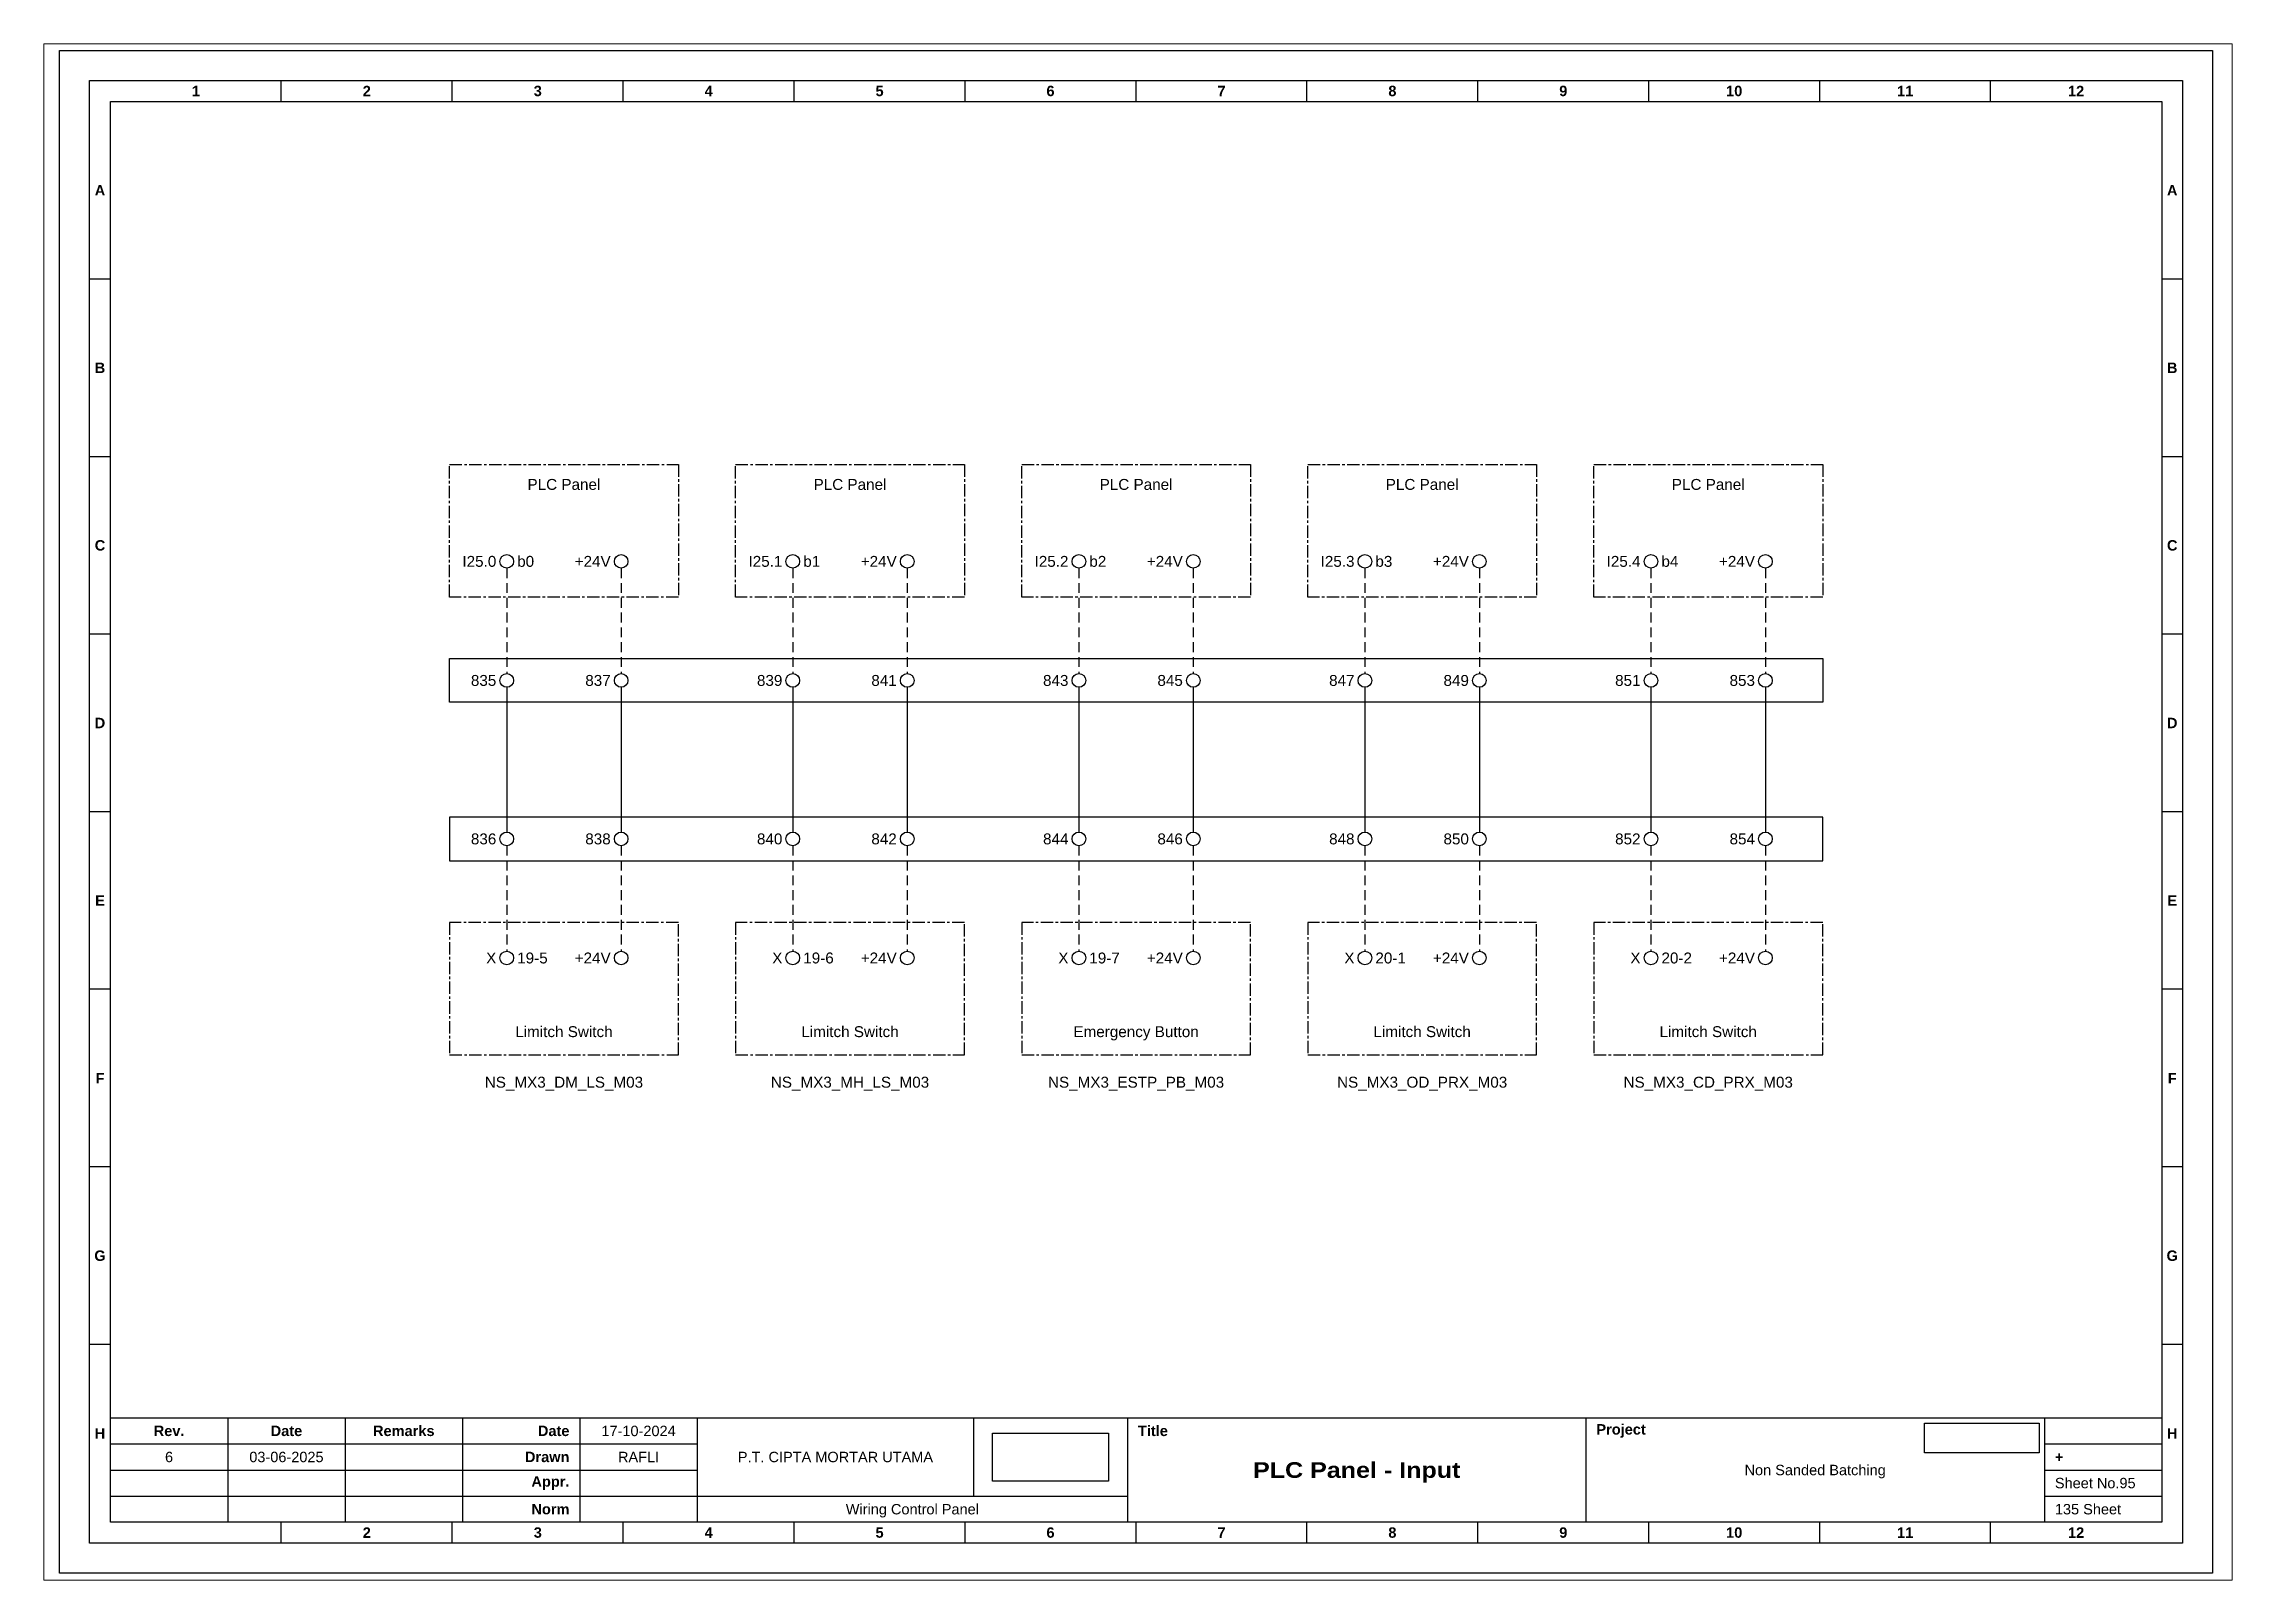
# Paper-space layout '95' of a CAD drawing. Header units: millimetres. Extents: x 0 to 291, y 0 to 204.
# The model-space entities are those that its viewports show. They can reach past a viewport. Long polylines and large blocks are cut down to what shows.
import ezdxf
from ezdxf.enums import TextEntityAlignment as Align

# ---------------------------------------------------------------- set-up
doc = ezdxf.new("R2010")
doc.units = ezdxf.units.MM
doc.linetypes.add('CENTER', pattern=[50.8, 31.75, -6.35, 6.35, -6.35])
doc.linetypes.add('HIDDEN', pattern=[9.525, 6.35, -3.175])
doc.layers.add('MU', color=7, linetype='Continuous', true_color=0xfefefe)
doc.styles.add('Bold', font='ariblk.ttf', dxfattribs={"height": 25.4})
doc.styles.get("Standard").update_dxf_attribs({"font": 'arial.ttf'})
picture_1 = doc.add_image_def('image1.png', size_in_pixel=(2048, 847))
picture_2 = doc.add_image_def('image2.png', size_in_pixel=(2092, 542))

# ---------------------------------------------------------------- blocks, each defined once
blk = doc.blocks.new('KOP MU PROJECT')
at = {"color": 6, "ltscale": 50}
for p, q in [((27.74, 184.05), (27.74, 186.66)), ((49.13, 184.05), (49.13, 186.66)), ((70.51, 184.05), (70.51, 186.66)), ((91.89, 184.05), (91.89, 186.66)), ((113.27, 184.05), (113.27, 186.66)), ((134.66, 184.05), (134.66, 186.66)), ((156.04, 184.05), (156.04, 186.66)), ((177.42, 184.05), (177.42, 186.66)), ((198.8, 184.05), (198.8, 186.66)), ((220.19, 184.05), (220.19, 186.66)), ((241.57, 184.05), (241.57, 186.66)), ((6.36, 161.84), (3.75, 161.84)), ((265.59, 161.84), (262.98, 161.84)), ((6.36, 139.63), (3.75, 139.63)), ((265.59, 139.63), (262.98, 139.63)), ((6.36, 117.42), (3.75, 117.42)), ((265.59, 117.42), (262.98, 117.42)), ((6.36, 95.22), (3.75, 95.22)), ((265.59, 95.22), (262.98, 95.22)), ((6.36, 73.01), (3.75, 73.01)), ((265.59, 73.01), (262.98, 73.01)), ((6.36, 50.8), (3.75, 50.8)), ((265.59, 50.8), (262.98, 50.8)), ((6.36, 28.59), (3.75, 28.59)), ((265.59, 28.59), (262.98, 28.59)), ((27.74, 3.75), (27.74, 6.36)), ((49.13, 3.75), (49.13, 6.36)), ((70.51, 3.75), (70.51, 6.36)), ((91.89, 3.75), (91.89, 6.36)), ((113.27, 3.75), (113.27, 6.36)), ((134.66, 3.75), (134.66, 6.36)), ((156.04, 3.75), (156.04, 6.36)), ((177.42, 3.75), (177.42, 6.36)), ((198.8, 3.75), (198.8, 6.36)), ((220.19, 3.75), (220.19, 6.36)), ((241.57, 3.75), (241.57, 6.36))]:
    blk.add_line(p, q, dxfattribs=at)
at = {"ltscale": 50}
for p, q in [((6.36, 19.41), (262.98, 19.41)), ((21.04, 19.41), (21.04, 6.36)), ((35.72, 19.41), (35.72, 6.36)), ((50.41, 19.41), (50.41, 6.36)), ((65.09, 19.41), (65.09, 6.36)), ((79.77, 19.41), (79.77, 6.36)), ((114.35, 19.41), (114.35, 9.62)), ((133.6, 19.41), (133.6, 6.36)), ((190.95, 19.41), (190.95, 6.36)), ((248.3, 19.41), (248.3, 6.36)), ((6.36, 16.15), (79.77, 16.15)), ((248.3, 16.15), (262.98, 16.15)), ((6.36, 12.89), (79.77, 12.89)), ((248.3, 12.89), (262.98, 12.89)), ((6.36, 9.62), (133.6, 9.62)), ((248.3, 9.62), (262.98, 9.62))]:
    blk.add_line(p, q, dxfattribs=at)
at = {"color": 1, "ltscale": 50}
blk.add_lwpolyline([(269.34, 0), (0, 0), (0, 190.41), (269.34, 190.41)], close=True, dxfattribs=at)
at = {"color": 6, "ltscale": 50}
for points in [[(265.59, 3.75), (3.75, 3.75), (3.75, 186.66), (265.59, 186.66)], [(262.98, 6.36), (6.36, 6.36), (6.36, 184.05), (262.98, 184.05)]]:
    blk.add_lwpolyline(points, close=True, dxfattribs=at)
at = {"ltscale": 50, "char_height": 1.305, "attachment_point": 4}
for s, width, heights, insert in [('\\pxqc;{\\fArial|b1|i0|c0|p34;1}', 21.3825, [2.51], (6.36, 185.36)), ('\\pxqc;{\\fArial|b1|i0|c0|p34;2}', 21.3825, [2.51], (27.74, 185.36)), ('\\pxqc;{\\fArial|b1|i0|c0|p34;3}', 21.3825, [2.51], (49.13, 185.36)), ('\\pxqc;{\\fArial|b1|i0|c0|p34;4}', 21.3825, [2.51], (70.51, 185.36)), ('\\pxqc;{\\fArial|b1|i0|c0|p34;5}', 21.3825, [2.51], (91.89, 185.36)), ('\\pxqc;{\\fArial|b1|i0|c0|p34;6}', 21.3825, [2.51], (113.27, 185.36)), ('\\pxqc;{\\fArial|b1|i0|c0|p34;7}', 21.3825, [2.51], (134.66, 185.36)), ('\\pxqc;{\\fArial|b1|i0|c0|p34;8}', 21.3825, [2.51], (156.04, 185.36)), ('\\pxqc;{\\fArial|b1|i0|c0|p34;9}', 21.3825, [2.51], (177.42, 185.36)), ('\\pxqc;{\\fArial|b1|i0|c0|p34;10}', 21.3825, [2.51], (198.8, 185.36)), ('\\pxqc;{\\fArial|b1|i0|c0|p34;11}', 21.3825, [2.51], (220.19, 185.36)), ('\\pxqc;{\\fArial|b1|i0|c0|p34;12}', 21.3825, [2.51], (241.57, 185.36)), ('\\pxqc;{\\fArial|b1|i0|c0|p34;A}', 2.61, [2.51], (3.75, 172.95)), ('\\pxqc;{\\fArial|b1|i0|c0|p34;A}', 2.61, [2.51], (262.98, 172.95)), ('\\pxqc;{\\fArial|b1|i0|c0|p34;B}', 2.61, [2.51], (3.75, 150.74)), ('\\pxqc;{\\fArial|b1|i0|c0|p34;B}', 2.61, [2.51], (262.98, 150.74)), ('\\pxqc;{\\fArial|b1|i0|c0|p34;C}', 2.61, [2.51], (3.75, 128.53)), ('\\pxqc;{\\fArial|b1|i0|c0|p34;C}', 2.61, [2.51], (262.98, 128.53)), ('\\pxqc;{\\fArial|b1|i0|c0|p34;D}', 2.61, [2.51], (3.75, 106.32)), ('\\pxqc;{\\fArial|b1|i0|c0|p34;D}', 2.61, [2.51], (262.98, 106.32)), ('\\pxqc;{\\fArial|b1|i0|c0|p34;E}', 2.61, [2.51], (3.75, 84.11)), ('\\pxqc;{\\fArial|b1|i0|c0|p34;E}', 2.61, [2.51], (262.98, 84.11)), ('\\pxqc;{\\fArial|b1|i0|c0|p34;F}', 2.61, [2.51], (3.75, 61.9)), ('\\pxqc;{\\fArial|b1|i0|c0|p34;F}', 2.61, [2.51], (262.98, 61.9)), ('\\pxqc;{\\fArial|b1|i0|c0|p34;G}', 2.61, [2.51], (3.75, 39.69)), ('\\pxqc;{\\fArial|b1|i0|c0|p34;G}', 2.61, [2.51], (262.98, 39.69)), ('\\pxqc;{\\fArial|b1|i0|c0|p34;H}', 2.61, [2.51], (3.75, 17.47)), ('\\pxqc;{\\fArial|b1|i0|c0|p34;Rev.}', 14.6811, [2.88], (6.36, 17.78)), ('\\pxqc;{\\fArial|b1|i0|c0|p34;Date}', 14.6811, [2.88], (21.04, 17.78)), ('\\pxqc;{\\fArial|b1|i0|c0|p34;Remarks}', 14.6811, [2.88], (35.72, 17.78)), ('\\pxqr;{\\fArial|b1|i0|c0|p34;Date}', 13.3761, [2.88], (50.41, 17.78)), ('\\pxql;{\\fArial|b1|i0|c0|p34;Title}', 50.2419, [2.88], (134.9, 17.78)), ('\\pxql;{\\fArial|b1|i0|c0|p34;Project}', 50.2419, [2.88], (192.25, 17.78)), ('\\pxqc;{\\fArial|b1|i0|c0|p34;H}', 2.61, [2.51], (262.98, 17.47)), ('\\pxqr;{\\fArial|b1|i0|c0|p34;Drawn}', 13.3761, [2.88], (50.41, 14.52)), ('\\pxql;{\\fArial|b1|i0|c0|p34;+}', 14.6811, [2.88], (249.61, 14.52)), ('\\pxqr;{\\fArial|b1|i0|c0|p34;Appr.}', 13.3761, [2.88], (50.41, 11.26)), ('\\pxqr;{\\fArial|b1|i0|c0|p34;Norm}', 13.3761, [2.88], (50.41, 7.99)), ('\\pxqc;{\\fArial|b1|i0|c0|p34;2}', 21.3825, [2.51], (27.74, 5.06)), ('\\pxqc;{\\fArial|b1|i0|c0|p34;3}', 21.3825, [2.51], (49.13, 5.06)), ('\\pxqc;{\\fArial|b1|i0|c0|p34;4}', 21.3825, [2.51], (70.51, 5.06)), ('\\pxqc;{\\fArial|b1|i0|c0|p34;5}', 21.3825, [2.51], (91.89, 5.06)), ('\\pxqc;{\\fArial|b1|i0|c0|p34;6}', 21.3825, [2.51], (113.27, 5.06)), ('\\pxqc;{\\fArial|b1|i0|c0|p34;7}', 21.3825, [2.51], (134.66, 5.06)), ('\\pxqc;{\\fArial|b1|i0|c0|p34;8}', 21.3825, [2.51], (156.04, 5.06)), ('\\pxqc;{\\fArial|b1|i0|c0|p34;9}', 21.3825, [2.51], (177.42, 5.06)), ('\\pxqc;{\\fArial|b1|i0|c0|p34;10}', 21.3825, [2.51], (198.8, 5.06)), ('\\pxqc;{\\fArial|b1|i0|c0|p34;11}', 21.3825, [2.51], (220.19, 5.06)), ('\\pxqc;{\\fArial|b1|i0|c0|p34;12}', 21.3825, [2.51], (241.57, 5.06))]:
    blk.add_mtext_dynamic_manual_height_columns(s, width=width, gutter_width=0.0326, heights=heights, dxfattribs=dict(at, insert=insert))
at = {"ltscale": 50}
for tag, p in [('DATECREATED', (72.43, 17.78)), ('REV', (13.7, 14.52)), ('REVDATE', (28.38, 14.52)), ('REMARKS', (43.06, 14.52)), ('DRAWN', (72.43, 14.52)), ('COMPANY', (97.06, 14.52)), ('APPR', (72.43, 11.26)), ('PROJECT', (219.62, 12.89)), ('NORM', (72.43, 7.99)), ('DRAWINGCATEGORY', (106.68, 7.99)), ('DESCRIPTION', (162.27, 10.03))]:
    blk.add_attdef(tag, text='', height=1.3, dxfattribs=at).set_placement(p, align=Align.MIDDLE_CENTER)
at = {"ltscale": 50, "style": 'Bold'}
blk.add_attdef('TITLE', text='', height=1.96, dxfattribs=at).set_placement((162.27, 12.89), align=Align.MIDDLE_CENTER)
at = {"ltscale": 50}
for tag, p in [('SHEETNUMBER', (249.61, 11.26)), ('TOTALSHEET', (249.61, 7.99))]:
    blk.add_attdef(tag, text='', height=1.3, dxfattribs=at).set_placement(p, align=Align.MIDDLE_LEFT)
image = blk.add_image(picture_1, insert=(116.72, 11.48), size_in_units=(14.5, 6), dxfattribs=at)
image.dxf.flags = 15
image = blk.add_image(picture_2, insert=(233.29, 15.04), size_in_units=(14.36, 3.72), dxfattribs=at)
image.dxf.flags = 15

msp = doc.modelspace()

# ---------------------------------------------------------------- linework, layer by layer
at = {"linetype": 'HIDDEN', "ltscale": 0.2}
for p, q in [((5146.74, 1141.97), (5146.74, 1127.48)), ((5162.47, 1141.97), (5162.47, 1127.48)), ((5186.07, 1141.97), (5186.07, 1127.48)), ((5201.81, 1141.97), (5201.81, 1127.48)), ((5225.41, 1141.97), (5225.41, 1127.48)), ((5241.15, 1141.97), (5241.15, 1127.48)), ((5264.75, 1141.97), (5264.75, 1127.48)), ((5280.49, 1141.97), (5280.49, 1127.48)), ((5304.09, 1141.97), (5304.09, 1127.48)), ((5319.83, 1141.97), (5319.83, 1127.48)), ((5146.74, 1103.81), (5146.74, 1089.32)), ((5162.47, 1103.81), (5162.47, 1089.32)), ((5186.07, 1103.81), (5186.07, 1089.32)), ((5201.81, 1103.81), (5201.81, 1089.32)), ((5225.41, 1103.81), (5225.41, 1089.32)), ((5241.15, 1103.81), (5241.15, 1089.32)), ((5264.75, 1103.81), (5264.75, 1089.32)), ((5280.49, 1103.81), (5280.49, 1089.32)), ((5304.09, 1103.81), (5304.09, 1089.32)), ((5319.83, 1103.81), (5319.83, 1089.32))]:
    msp.add_line(p, q, dxfattribs=at)
at = {"ltscale": 0.2}
for p, q in [((5146.74, 1125.6), (5146.74, 1105.69)), ((5162.47, 1125.6), (5162.47, 1105.69)), ((5186.07, 1125.6), (5186.07, 1105.69)), ((5201.81, 1125.6), (5201.81, 1105.69)), ((5225.41, 1125.6), (5225.41, 1105.69)), ((5241.15, 1125.6), (5241.15, 1105.69)), ((5264.75, 1125.6), (5264.75, 1105.69)), ((5280.49, 1125.6), (5280.49, 1105.69)), ((5304.09, 1125.6), (5304.09, 1105.69)), ((5319.83, 1125.6), (5319.83, 1105.69))]:
    msp.add_line(p, q, dxfattribs=at)
at = {"linetype": 'CENTER', "ltscale": 0.05}
for points in [[(5138.87, 1156.24), (5170.34, 1156.24), (5170.34, 1138.01), (5138.87, 1138.01)], [(5178.21, 1156.24), (5209.68, 1156.24), (5209.68, 1138.01), (5178.21, 1138.01)], [(5217.55, 1156.24), (5249.02, 1156.24), (5249.02, 1138.01), (5217.55, 1138.01)], [(5256.89, 1156.24), (5288.36, 1156.24), (5288.36, 1138.01), (5256.89, 1138.01)], [(5296.22, 1156.24), (5327.7, 1156.24), (5327.7, 1138.01), (5296.22, 1138.01)], [(5138.87, 1075.05), (5170.34, 1075.05), (5170.34, 1093.28), (5138.87, 1093.28)], [(5178.21, 1075.05), (5209.68, 1075.05), (5209.68, 1093.28), (5178.21, 1093.28)], [(5217.55, 1075.05), (5249.02, 1075.05), (5249.02, 1093.28), (5217.55, 1093.28)], [(5256.89, 1075.05), (5288.36, 1075.05), (5288.36, 1093.28), (5256.89, 1093.28)], [(5296.22, 1075.05), (5327.7, 1075.05), (5327.7, 1093.28), (5296.22, 1093.28)]]:
    msp.add_lwpolyline(points, close=True, dxfattribs=at)
at = {"ltscale": 0.05}
for points in [[(5138.87, 1129.55), (5327.7, 1129.55), (5327.7, 1123.54), (5138.87, 1123.54)], [(5138.87, 1101.74), (5327.7, 1101.74), (5327.7, 1107.76), (5138.87, 1107.76)]]:
    msp.add_lwpolyline(points, close=True, dxfattribs=at)
for centre in [(5146.74, 1142.91), (5162.47, 1142.91), (5186.07, 1142.91), (5201.81, 1142.91), (5225.41, 1142.91), (5241.15, 1142.91), (5264.75, 1142.91), (5280.49, 1142.91), (5304.09, 1142.91), (5319.83, 1142.91), (5146.74, 1126.54), (5162.47, 1126.54), (5186.07, 1126.54), (5201.81, 1126.54), (5225.41, 1126.54), (5241.15, 1126.54), (5264.75, 1126.54), (5280.49, 1126.54), (5304.09, 1126.54), (5319.83, 1126.54), (5146.74, 1104.75), (5162.47, 1104.75), (5186.07, 1104.75), (5201.81, 1104.75), (5225.41, 1104.75), (5241.15, 1104.75), (5264.75, 1104.75), (5280.49, 1104.75), (5304.09, 1104.75), (5319.83, 1104.75), (5146.74, 1088.38), (5162.47, 1088.38), (5186.07, 1088.38), (5201.81, 1088.38), (5225.41, 1088.38), (5241.15, 1088.38), (5264.75, 1088.38), (5280.49, 1088.38), (5304.09, 1088.38), (5319.83, 1088.38)]:
    msp.add_circle(centre, 0.938)

# ---------------------------------------------------------------- block references
at = {"xscale": 1.099296583304004, "yscale": 1.099296583304004, "zscale": 1.099296583304004}
msp.add_blockref('KOP MU PROJECT', (5085.24, 1003.81), dxfattribs=at).add_auto_attribs({'TITLE': 'PLC Panel - Input', 'PROJECT': 'Non Sanded Batching', 'COMPANY': 'P.T. CIPTA MORTAR UTAMA', 'DRAWINGCATEGORY': 'Wiring Control Panel', 'DRAWN': 'RAFLI', 'DATECREATED': '17-10-2024', 'REVDATE': '03-06-2025', 'REV': '6', 'SHEETNUMBER': 'Sheet No.95', 'TOTALSHEET': '135 Sheet'})

# ---------------------------------------------------------------- texts
for s, p in [('PLC Panel', (5154.6, 1154.24)), ('PLC Panel', (5193.94, 1154.24)), ('PLC Panel', (5233.28, 1154.24)), ('PLC Panel', (5272.62, 1154.24)), ('PLC Panel', (5311.96, 1154.24)), ('NS_MX3_DM_LS_M03', (5154.6, 1072.05)), ('NS_MX3_MH_LS_M03', (5193.94, 1072.05)), ('NS_MX3_ESTP_PB_M03', (5233.28, 1072.05)), ('NS_MX3_OD_PRX_M03', (5272.62, 1072.05)), ('NS_MX3_CD_PRX_M03', (5311.96, 1072.05))]:
    msp.add_text(s, height=1.5).set_placement(p, align=Align.TOP_CENTER)
for s, p in [('I25.0', (5145.3, 1142.91)), ('+24V', (5161.03, 1142.91)), ('I25.1', (5184.64, 1142.91)), ('+24V', (5200.37, 1142.91)), ('I25.2', (5223.98, 1142.91)), ('+24V', (5239.71, 1142.91)), ('I25.3', (5263.32, 1142.91)), ('+24V', (5279.05, 1142.91)), ('I25.4', (5302.65, 1142.91)), ('+24V', (5318.39, 1142.91)), ('835', (5145.3, 1126.54)), ('837', (5161.03, 1126.54)), ('839', (5184.64, 1126.54)), ('841', (5200.37, 1126.54)), ('843', (5223.98, 1126.54)), ('845', (5239.71, 1126.54)), ('847', (5263.32, 1126.54)), ('849', (5279.05, 1126.54)), ('851', (5302.65, 1126.54)), ('853', (5318.39, 1126.54)), ('836', (5145.3, 1104.75)), ('838', (5161.03, 1104.75)), ('840', (5184.64, 1104.75)), ('842', (5200.37, 1104.75)), ('844', (5223.98, 1104.75)), ('846', (5239.71, 1104.75)), ('848', (5263.32, 1104.75)), ('850', (5279.05, 1104.75)), ('852', (5302.65, 1104.75)), ('854', (5318.39, 1104.75)), ('X', (5145.3, 1088.38)), ('+24V', (5161.03, 1088.38)), ('X', (5184.64, 1088.38)), ('+24V', (5200.37, 1088.38)), ('X', (5223.98, 1088.38)), ('+24V', (5239.71, 1088.38)), ('X', (5263.32, 1088.38)), ('+24V', (5279.05, 1088.38)), ('X', (5302.65, 1088.38)), ('+24V', (5318.39, 1088.38))]:
    msp.add_text(s, height=1.5).set_placement(p, align=Align.MIDDLE_RIGHT)
for s, p in [('b0', (5148.17, 1142.91)), ('b1', (5187.51, 1142.91)), ('b2', (5226.85, 1142.91)), ('b3', (5266.19, 1142.91)), ('b4', (5305.53, 1142.91)), ('19-5', (5148.17, 1088.38)), ('19-6', (5187.51, 1088.38)), ('19-7', (5226.85, 1088.38)), ('20-1', (5266.19, 1088.38)), ('20-2', (5305.53, 1088.38))]:
    msp.add_text(s, height=1.5).set_placement(p, align=Align.MIDDLE_LEFT)
for s, p in [('Limitch Switch', (5154.6, 1077.05)), ('Limitch Switch', (5193.94, 1077.05)), ('Emergency Button', (5233.28, 1077.05)), ('Limitch Switch', (5272.62, 1077.05)), ('Limitch Switch', (5311.96, 1077.05))]:
    msp.add_text(s, height=1.5).set_placement(p, align=Align.BOTTOM_CENTER)

psp = doc.layouts.new('95')

# ---------------------------------------------------------------- viewports
at = {"layer": 'MU'}
psp.add_viewport(center=(145.54, 102.16), size=(291.09, 204.3193), view_center_point=(5233.54, 1108.45), view_height=211.2463, dxfattribs=at)

doc.saveas('drawing.dxf')
